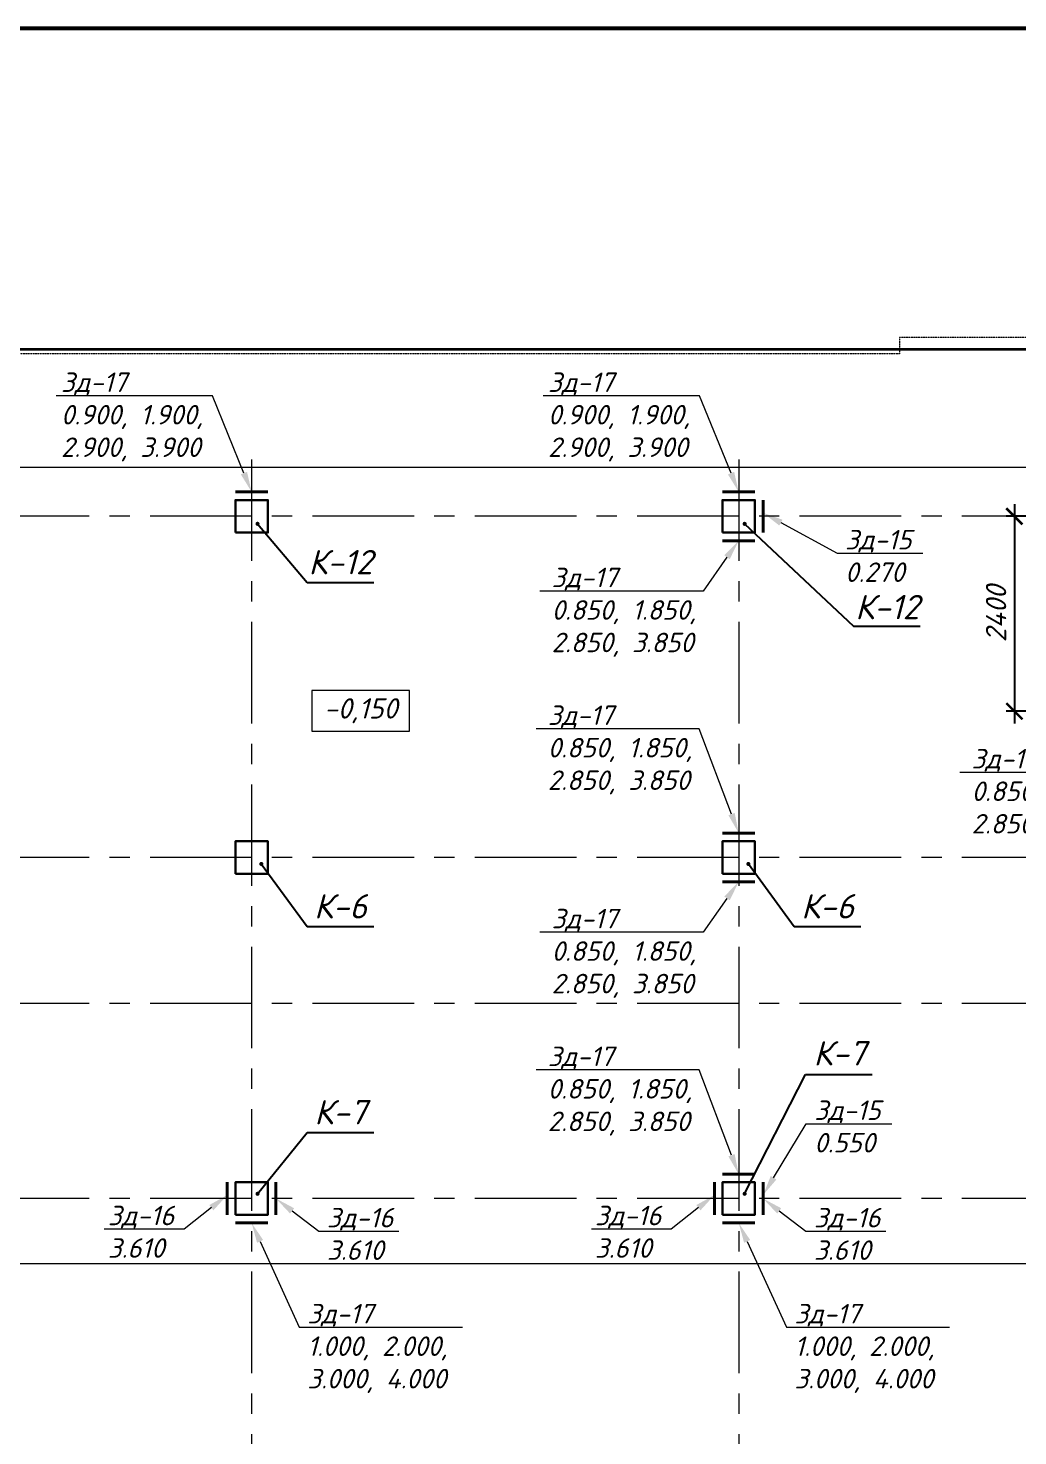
# Model space of a CAD drawing. Header units: millimetres. Extents: x -14920 to 775780, y -118968 to -4590.
# Drawn here: x 43397 to 55588, y -21921 to -4590 of the extents above; entities that cross this region are included whole.
import ezdxf
from ezdxf import colors
from ezdxf.entities.mleader import LeaderData, LeaderLine
from ezdxf.enums import TextEntityAlignment as Align
from ezdxf.math import Vec2, Vec3

# ---------------------------------------------------------------- set-up
doc = ezdxf.new("R2010")
doc.units = ezdxf.units.MM
doc.header["$PDMODE"] = 35
doc.linetypes.add('CENTERX2', pattern=[4, 2.5, -0.5, 0.5, -0.5])
doc.linetypes.add('HIDDEN2', pattern=[4.7625, 3.175, -1.5875])
doc.layers.get('Defpoints').update_dxf_attribs({"color": 1, "lineweight": 0})
for name, color, linetype, lineweight in [('#Закл выноски и размеры', 7, 'Continuous', 13), ('#Закладные', 10, 'Continuous', 40), ('k_ Арм. Каркасы', 1, 'Continuous', 35), ('k_ Выноски', 7, 'Continuous', 13), ('k_ Осевая', 8, 'CENTERX2', 9), ('k_ Отметки', 251, 'Continuous', 13), ('k_ Позиции', 1, 'Continuous', 13), ('Колонна', 84, 'Continuous', 30), ('Линия пунктир', 190, 'HIDDEN2', 9), ('Линия Тонкая', 86, 'Continuous', 9)]:
    doc.layers.add(name, color=color, linetype=linetype, lineweight=lineweight)
doc.styles.get("Standard").update_dxf_attribs({"font": 'isocpeur.ttf'})
doc.styles.add('STEP PR', font='isocpeui.ttf')
doc.dimstyles.get("Standard").update_dxf_attribs({"dimtxt": 0.18, "dimasz": 0.18, "dimexe": 0.18, "dimexo": 0.0625, "dimgap": 0.09, "dimtad": 0, "dimtih": 1, "dimtoh": 1, "dimdec": 4, "dimzin": 0, "dimdsep": 46, "dimtxsty": 'Standard', "dimcen": 0.09, "dimadec": 0, "dimazin": 0, "dimtfac": 1, "dimtdec": 4, "dimtofl": 0, "dimtmove": 0, "dimatfit": 3, "dimfxl": 1, "dimtolj": 1, "dimtzin": 0, "dimarcsym": 0})
doc.dimstyles.new('STEP PR', dxfattribs={"dimscale": 100, "dimtxt": 2.5, "dimasz": 2, "dimexe": 1, "dimexo": 2, "dimgap": 1, "dimtad": 1, "dimdec": 4, "dimlfac": -1, "dimtxsty": 'STEP PR', "dimblk": 'ARCHTICK', "dimcen": 2, "dimdle": 1.5, "dimclrt": 1, "dimadec": 0, "dimazin": 0, "dimtfac": 1, "dimtdec": 4, "dimtmove": 1, "dimatfit": 3, "dimldrblk": 'DOTSMALL', "dimfxl": 1, "dimtolj": 1, "dimtzin": 0, "dimarcsym": 0})

# ---------------------------------------------------------------- blocks, each defined once
blk = doc.blocks.new('*U2241')
at = {"layer": 'k_ Осевая', "ltscale": 500}
for points in [[(46150, 15100), (46150, -3900)], [(52150, 15100), (52150, -3900)], [(72150, 14400), (23500, 14400)], [(72150, 10200), (39900, 10200)], [(72150, 8400), (33900, 8400)], [(72150, 6000), (-4500, 6000)]]:
    blk.add_lwpolyline(points, dxfattribs=at)
blk = doc.blocks.new('*U2186')
blk.add_lwpolyline([(-200, -200), (200, -200), (200, 200), (-200, 200)], close=True)
blk = doc.blocks.new('*U2359')
for p in [(46150, 14400), (52150, 14400), (46150, 10200), (52150, 10200), (46150, 6000), (52150, 6000)]:
    blk.add_blockref('*U2186', p)
blk = doc.blocks.new('_ArchTick')
at = {"color": 0, "linetype": 'ByBlock', "const_width": 0.15}
blk.add_lwpolyline([(-0.5, -0.5), (0.5, 0.5)], dxfattribs=at)
blk = doc.blocks.new('*D2172')
at = {"layer": '#Закл выноски и размеры', "color": 0, "lineweight": -2, "transparency": 16777216}
for p, q in [((55545, -10450), (55545, -13150)), ((57750, -10600), (55445, -10600)), ((57770, -13000), (55445, -13000))]:
    blk.add_line(p, q, dxfattribs=at)
at = {"layer": 'Defpoints', "color": 0, "transparency": 16777216}
for p in [(57950, -10600), (55545, -13000), (57970, -13000)]:
    blk.add_point(p, dxfattribs=at)
at = {"layer": '#Закл выноски и размеры', "color": 0, "lineweight": -2, "transparency": 16777216, "xscale": 200, "yscale": 200, "zscale": 200}
for p, rotation in [((55545, -10600), 90), ((55545, -13000), 270)]:
    blk.add_blockref('_ArchTick', p, dxfattribs=dict(at, rotation=rotation))
at = {"layer": '#Закл выноски и размеры', "color": 1, "transparency": 16777216, "insert": (55320, -11800), "char_height": 250, "attachment_point": 5, "rotation": 90, "style": 'STEP PR'}
blk.add_mtext('\\A1;2400', dxfattribs=at)
blk = doc.blocks.new('_DotSmall')
at = {"color": 0, "linetype": 'ByBlock', "const_width": 0.5}
blk.add_lwpolyline([(-0.0625, 0, 1), (0.0625, 0, 1)], format="xyb", close=True, dxfattribs=at)
blk = doc.blocks.new('REINFORCED_CONCRETE')

msp = doc.modelspace()

# ---------------------------------------------------------------- linework, layer by layer
at = {"layer": '#Закл выноски и размеры', "color": 3, "lineweight": 53}
msp.add_lwpolyline([(-13310.32841, -4589.58305), (113120.39807, -4589.58305), (113120.39807, -95368.08044), (-13310.32841, -95368.08044)], close=True, dxfattribs=at)
at = {"layer": '#Закладные'}
for points in [[(45950, -10300), (46350, -10300)], [(51950, -10300), (52350, -10300)], [(51950, -10900), (52350, -10900)], [(51950, -14500), (52350, -14500)], [(51950, -15100), (52350, -15100)], [(51950, -18700), (52350, -18700)], [(45950, -19300), (46350, -19300)], [(51950, -19300), (52350, -19300)]]:
    msp.add_lwpolyline(points, dxfattribs=at)
at = {"layer": '#Закладные', "color": 5}
for points in [[(52450, -10400), (52450, -10800)], [(45850, -18800), (45850, -19200)], [(46450, -18800), (46450, -19200)], [(51850, -18800), (51850, -19200)], [(52450, -18800), (52450, -19200)]]:
    msp.add_lwpolyline(points, dxfattribs=at)
at = {"layer": 'k_ Арм. Каркасы'}
msp.add_lwpolyline([(-14920, -17207.72487), (-14920, -12970), (-3100, -11300), (14900, -11000), (22500, -8540), (68500, -8540), (74340, -10100)], dxfattribs=at)
at = {"layer": 'k_ Отметки'}
msp.add_lwpolyline([(46893.26325, -13244.2336), (48093.26325, -13244.2336), (48093.26325, -12744.2336), (46893.26325, -12744.2336)], close=True, dxfattribs=at)
at = {"layer": 'Линия пунктир'}
msp.add_lwpolyline([(68130, -8260), (62130, -8260), (62130, -8400), (54130, -8400), (54130, -8600), (36130, -8600), (36130, -8680), (22690, -8680), (15040, -11130), (-740, -11380)], dxfattribs=at)
at = {"layer": 'Линия Тонкая'}
msp.add_lwpolyline([(61050, -19800), (61050, -25600), (68250, -25600), (68250, -10000), (30390, -10000), (30390, -19800)], close=True, dxfattribs=at)

# ---------------------------------------------------------------- block references
at = {"layer": '#Закл выноски и размеры'}
msp.add_blockref('*U2241', (0, -25000), dxfattribs=at)
at = {"layer": 'k_ Позиции'}
ref = msp.add_blockref('REINFORCED_CONCRETE', (47244.25958, -11414.22775), dxfattribs=dict(at, xscale=100, yscale=100, zscale=100))
ref.add_attrib('POSITION', 'К-12', dxfattribs={"layer": '0', "color": 0, "linetype": 'ByBlock', "height": 300, "style": 'STEP PR', "flags": 2}).set_placement((47244.25958, -11314.22775), align=Align.CENTER)
ref = msp.add_blockref('REINFORCED_CONCRETE', (53979.68875, -11967.13205), dxfattribs=dict(at, xscale=100, yscale=100, zscale=100))
ref.add_attrib('POSITION', 'К-12', dxfattribs={"layer": '0', "color": 0, "linetype": 'ByBlock', "height": 300, "style": 'STEP PR', "flags": 2}).set_placement((53979.68875, -11867.13205), align=Align.CENTER)
ref = msp.add_blockref('REINFORCED_CONCRETE', (47244.25958, -15651.43693), dxfattribs=dict(at, xscale=100, yscale=100, zscale=100))
ref.add_attrib('POSITION', 'К-6', dxfattribs={"layer": '0', "color": 0, "linetype": 'ByBlock', "height": 300, "style": 'STEP PR', "flags": 2}).set_placement((47244.25958, -15551.43693), align=Align.CENTER)
ref = msp.add_blockref('REINFORCED_CONCRETE', (53244.25958, -15651.43693), dxfattribs=dict(at, xscale=100, yscale=100, zscale=100))
ref.add_attrib('POSITION', 'К-6', dxfattribs={"layer": '0', "color": 0, "linetype": 'ByBlock', "height": 300, "style": 'STEP PR', "flags": 2}).set_placement((53244.25958, -15551.43693), align=Align.CENTER)
ref = msp.add_blockref('REINFORCED_CONCRETE', (53393.22247, -17460.78209), dxfattribs=dict(at, xscale=100, yscale=100, zscale=100))
ref.add_attrib('POSITION', 'К-7', dxfattribs={"layer": '0', "color": 0, "linetype": 'ByBlock', "height": 300, "style": 'STEP PR', "flags": 2}).set_placement((53393.22247, -17360.78209), align=Align.CENTER)
ref = msp.add_blockref('REINFORCED_CONCRETE', (47244.25958, -18185.77225), dxfattribs=dict(at, xscale=100, yscale=100, zscale=100))
ref.add_attrib('POSITION', 'К-7', dxfattribs={"layer": '0', "color": 0, "linetype": 'ByBlock', "height": 300, "style": 'STEP PR', "flags": 2}).set_placement((47244.25958, -18085.77225), align=Align.CENTER)
at = {"layer": 'Колонна'}
msp.add_blockref('*U2359', (0, -25000), dxfattribs=at)

# ---------------------------------------------------------------- texts
at = {"layer": 'k_ Отметки', "insert": (47493.26325, -12994.2336), "char_height": 250, "width": 1200, "attachment_point": 5, "style": 'STEP PR'}
msp.add_mtext('-0,150', dxfattribs=at)

# ---------------------------------------------------------------- dimensions: what is measured, and where the dimension line sits
at = {"layer": '#Закл выноски и размеры'}
dim = msp.add_linear_dim(base=(55545.32226, -13000), p1=(57950, -10600), p2=(57970, -13000), angle=90, dimstyle='STEP PR', dxfattribs=at)
dim.commit()
dim.dimension.update_dxf_attribs({"geometry": '*D2172', "text_midpoint": (55320.32226, -11800)})

# ---------------------------------------------------------------- leaders
ml = msp.add_multileader_mtext('Standard', dxfattribs=at)
ml.set_content('Зд-17\\P0.900, 1.900,\\P2.900, 3.900', color=256, style='STEP PR')
ml.set_leader_properties(color=256, linetype='ByLayer', lineweight=-1)
ml.build(insert=Vec2(0, 0))
ml.multileader.update_dxf_attribs({"text_left_attachment_type": 6, "text_right_attachment_type": 6, "dogleg_length": 0, "arrow_head_size": 250})
ctx = ml.context
ctx.base_point, ctx.char_height, ctx.arrow_head_size, ctx.landing_gap_size, ctx.plane_origin = Vec3(43701.31586, -9116.94665), 240, 250, 100, Vec3(55138.15801, -15142.87258)
ctx.left_attachment, ctx.right_attachment = 6, 6
notes = []
notes.append((ctx, [(1, (1, 1, 0), (45666.22496, -9116.94665), (-1, 0), 0, [(0, [(46150, -10300)], 0, [])])]))
ctx.mtext.insert, ctx.mtext.rotation, ctx.mtext.width, ctx.mtext.defined_height, ctx.mtext.flow_direction = Vec3(43801.31586, -8828.94665), 6.2831853072, 1806.1469698, 1007.64079, 5
ml = msp.add_multileader_mtext('Standard', dxfattribs=at)
ml.set_content('Зд-17\\P0.900, 1.900,\\P2.900, 3.900', color=256, style='STEP PR')
ml.set_leader_properties(color=256, linetype='ByLayer', lineweight=-1)
ml.build(insert=Vec2(0, 0))
ml.multileader.update_dxf_attribs({"text_left_attachment_type": 6, "text_right_attachment_type": 6, "dogleg_length": 0, "arrow_head_size": 250})
ctx = ml.context
ctx.base_point, ctx.char_height, ctx.arrow_head_size, ctx.landing_gap_size, ctx.plane_origin = Vec3(49701.31586, -9116.94665), 240, 250, 100, Vec3(61138.15801, -15142.87258)
ctx.left_attachment, ctx.right_attachment = 6, 6
notes.append((ctx, [(1, (1, 1, 0), (51666.22496, -9116.94665), (-1, 0), 0, [(0, [(52150, -10300)], 0, [])])]))
ctx.mtext.insert, ctx.mtext.rotation, ctx.mtext.width, ctx.mtext.defined_height, ctx.mtext.flow_direction = Vec3(49801.31586, -8828.94665), 6.2831853072, 1806.1469698, 1007.64079, 5
at = {"layer": '#Закл выноски и размеры', "color": 5}
ml = msp.add_multileader_mtext('Standard', dxfattribs=at)
ml.set_content('Зд-15 \\P0.270', color=5, style='STEP PR')
ml.set_leader_properties(color=256, linetype='ByLayer', lineweight=-1)
ml.build(insert=Vec2(0, 0))
ml.multileader.update_dxf_attribs({"text_left_attachment_type": 6, "text_right_attachment_type": 6, "dogleg_length": 0, "arrow_head_size": 250})
ctx = ml.context
ctx.base_point, ctx.char_height, ctx.arrow_head_size, ctx.landing_gap_size, ctx.plane_origin = Vec3(53360.7137, -11055.64442), 240, 250, 100, Vec3(69679.54958, -17292.49537)
ctx.left_attachment, ctx.right_attachment = 6, 6
notes.append((ctx, [(0, (1, 1, 0), (53360.7137, -11055.64442), (1, 0), 0, [(1, [(52450, -10557.37803)], 0, [])])]))
ctx.mtext.insert, ctx.mtext.rotation, ctx.mtext.width, ctx.mtext.defined_height, ctx.mtext.flow_direction = Vec3(53460.7137, -10767.64442), 6.2831853072, 1973.9242303, 1630.07263, 5
at = {"layer": '#Закл выноски и размеры'}
ml = msp.add_multileader_mtext('Standard', dxfattribs=at)
ml.set_content('Зд-17\\P0.850, 1.850,\\P2.850, 3.850', color=256, style='STEP PR')
ml.set_leader_properties(color=256, linetype='ByLayer', lineweight=-1)
ml.build(insert=Vec2(0, 0))
ml.multileader.update_dxf_attribs({"text_left_attachment_type": 6, "text_right_attachment_type": 6, "dogleg_length": 0, "arrow_head_size": 250})
ctx = ml.context
ctx.base_point, ctx.char_height, ctx.arrow_head_size, ctx.landing_gap_size, ctx.plane_origin = Vec3(49745.16856, -11520.86639), 240, 250, 100, Vec3(68040.80891, -19558.93401)
ctx.left_attachment, ctx.right_attachment = 6, 6
notes.append((ctx, [(1, (1, 1, 0), (51710.07765, -11520.86639), (-1, 0), 0, [(0, [(52150, -10900)], 0, [])])]))
ctx.mtext.insert, ctx.mtext.rotation, ctx.mtext.width, ctx.mtext.flow_direction = Vec3(49845.16856, -11232.86639), 6.2831853072, 2679.7530317, 5
ml = msp.add_multileader_mtext('Standard', dxfattribs=at)
ml.set_content('Зд-17\\P0.850, 1.850,\\P2.850, 3.850', color=256, style='STEP PR')
ml.set_leader_properties(color=256, linetype='ByLayer', lineweight=-1)
ml.build(insert=Vec2(0, 0))
ml.multileader.update_dxf_attribs({"text_left_attachment_type": 6, "text_right_attachment_type": 6, "dogleg_length": 0, "arrow_head_size": 250})
ctx = ml.context
ctx.base_point, ctx.char_height, ctx.arrow_head_size, ctx.landing_gap_size, ctx.plane_origin = Vec3(49698.02958, -13216.92226), 240, 250, 100, Vec3(67993.66994, -21254.98987)
ctx.left_attachment, ctx.right_attachment = 6, 6
notes.append((ctx, [(1, (1, 1, 0), (51662.93867, -13216.92226), (-1, 0), 0, [(0, [(52150, -14500)], 0, [])])]))
ctx.mtext.insert, ctx.mtext.rotation, ctx.mtext.width, ctx.mtext.flow_direction = Vec3(49798.02958, -12928.92226), 6.2831853072, 2679.7530317, 5
ml = msp.add_multileader_mtext('Standard', dxfattribs=at)
ml.set_content('Зд-18\\P0.850, 1.850,\\P2.850, 3.850', color=256, style='STEP PR')
ml.set_leader_properties(color=256, linetype='ByLayer', lineweight=-1)
ml.build(insert=Vec2(0, 0))
ml.multileader.update_dxf_attribs({"text_left_attachment_type": 6, "text_right_attachment_type": 6, "dogleg_length": 0, "arrow_head_size": 250})
ctx = ml.context
ctx.base_point, ctx.char_height, ctx.arrow_head_size, ctx.landing_gap_size, ctx.plane_origin = Vec3(54917.93749, -13752.85389), 240, 250, 100, Vec3(72995.9985, -21500.45934)
ctx.left_attachment, ctx.right_attachment = 6, 6
notes.append((ctx, [(1, (1, 1, 0), (56882.84658, -13752.85389), (-1, 0), 0, [(0, [(57970, -13000)], 0, [])])]))
ctx.mtext.insert, ctx.mtext.rotation, ctx.mtext.width, ctx.mtext.defined_height, ctx.mtext.flow_direction = Vec3(55017.93749, -13464.85389), 6.2831853072, 2348.736883, 1050.19129, 5
ml = msp.add_multileader_mtext('Standard', dxfattribs=at)
ml.set_content('Зд-17\\P0.850, 1.850,\\P2.850, 3.850', color=256, style='STEP PR')
ml.set_leader_properties(color=256, linetype='ByLayer', lineweight=-1)
ml.build(insert=Vec2(0, 0))
ml.multileader.update_dxf_attribs({"text_left_attachment_type": 6, "text_right_attachment_type": 6, "dogleg_length": 0, "arrow_head_size": 250})
ctx = ml.context
ctx.base_point, ctx.char_height, ctx.arrow_head_size, ctx.landing_gap_size, ctx.plane_origin = Vec3(49745.16856, -15720.86639), 240, 250, 100, Vec3(68040.80891, -23758.93401)
ctx.left_attachment, ctx.right_attachment = 6, 6
notes.append((ctx, [(1, (1, 1, 0), (51710.07765, -15720.86639), (-1, 0), 0, [(0, [(52150, -15100)], 0, [])])]))
ctx.mtext.insert, ctx.mtext.rotation, ctx.mtext.width, ctx.mtext.flow_direction = Vec3(49845.16856, -15432.86639), 6.2831853072, 2679.7530317, 5
ml = msp.add_multileader_mtext('Standard', dxfattribs=at)
ml.set_content('Зд-17\\P0.850, 1.850,\\P2.850, 3.850', color=256, style='STEP PR')
ml.set_leader_properties(color=256, linetype='ByLayer', lineweight=-1)
ml.build(insert=Vec2(0, 0))
ml.multileader.update_dxf_attribs({"text_left_attachment_type": 6, "text_right_attachment_type": 6, "dogleg_length": 0, "arrow_head_size": 250})
ctx = ml.context
ctx.base_point, ctx.char_height, ctx.arrow_head_size, ctx.landing_gap_size, ctx.plane_origin = Vec3(49698.02958, -17416.92226), 240, 250, 100, Vec3(67993.66994, -25454.98987)
ctx.left_attachment, ctx.right_attachment = 6, 6
notes.append((ctx, [(1, (1, 1, 0), (51662.93867, -17416.92226), (-1, 0), 0, [(0, [(52150, -18700)], 0, [])])]))
ctx.mtext.insert, ctx.mtext.rotation, ctx.mtext.width, ctx.mtext.flow_direction = Vec3(49798.02958, -17128.92226), 6.2831853072, 2679.7530317, 5
at = {"layer": '#Закл выноски и размеры', "color": 5}
ml = msp.add_multileader_mtext('Standard', dxfattribs=at)
ml.set_content('Зд-15 \\P0.550', color=5, style='STEP PR')
ml.set_leader_properties(color=256, linetype='ByLayer', lineweight=-1)
ml.build(insert=Vec2(0, 0))
ml.multileader.update_dxf_attribs({"text_left_attachment_type": 6, "text_right_attachment_type": 6, "dogleg_length": 0, "arrow_head_size": 250})
ctx = ml.context
ctx.base_point, ctx.char_height, ctx.arrow_head_size, ctx.landing_gap_size, ctx.plane_origin = Vec3(52979.98409, -18080.21366), 240, 250, 100, Vec3(69679.54958, -25692.49537)
ctx.left_attachment, ctx.right_attachment = 6, 6
notes.append((ctx, [(0, (1, 1, 0), (52979.98409, -18080.21366), (1, 0), 0, [(1, [(52450, -18957.37803)], 0, [])])]))
ctx.mtext.insert, ctx.mtext.rotation, ctx.mtext.width, ctx.mtext.defined_height, ctx.mtext.flow_direction = Vec3(53079.98409, -17792.21366), 6.2831853072, 1973.9242303, 1630.07263, 5
ml = msp.add_multileader_mtext('Standard', dxfattribs=at)
ml.set_content('Зд-16\\P3.610', color=5, style='STEP PR')
ml.set_leader_properties(color=256, linetype='ByLayer', lineweight=-1)
ml.build(insert=Vec2(0, 0))
ml.multileader.update_dxf_attribs({"text_left_attachment_type": 6, "text_right_attachment_type": 6, "dogleg_length": 0, "arrow_head_size": 250})
ctx = ml.context
ctx.base_point, ctx.char_height, ctx.arrow_head_size, ctx.landing_gap_size, ctx.plane_origin = Vec3(44278.74231, -19376.67298), 240, 250, 100, Vec3(60598.6324, -27440.23562)
ctx.left_attachment, ctx.right_attachment = 6, 6
notes.append((ctx, [(1, (1, 1, 0), (45318.01504, -19376.67298), (-1, 0), 0, [(1, [(45850, -18957.12881)], 0, [])])]))
ctx.mtext.insert, ctx.mtext.rotation, ctx.mtext.width, ctx.mtext.defined_height, ctx.mtext.flow_direction = Vec3(44378.74231, -19088.67298), 6.2831853072, 1973.9242303, 722.06146, 5
ml = msp.add_multileader_mtext('Standard', dxfattribs=at)
ml.set_content('Зд-16\\P3.610', color=5, style='STEP PR')
ml.set_leader_properties(color=256, linetype='ByLayer', lineweight=-1)
ml.build(insert=Vec2(0, 0))
ml.multileader.update_dxf_attribs({"text_left_attachment_type": 6, "text_right_attachment_type": 6, "dogleg_length": 0, "arrow_head_size": 250})
ctx = ml.context
ctx.base_point, ctx.char_height, ctx.arrow_head_size, ctx.landing_gap_size, ctx.plane_origin = Vec3(46977.88007, -19402.94963), 240, 250, 100, Vec3(63627.33266, -27483.10681)
ctx.left_attachment, ctx.right_attachment = 6, 6
notes.append((ctx, [(0, (1, 1, 0), (46977.88007, -19402.94963), (1, 0), 0, [(1, [(46450, -19000)], 0, [])])]))
ctx.mtext.insert, ctx.mtext.rotation, ctx.mtext.width, ctx.mtext.defined_height, ctx.mtext.flow_direction = Vec3(47077.88007, -19114.94963), 6.2831853072, 1973.9242303, 1630.07263, 5
ml = msp.add_multileader_mtext('Standard', dxfattribs=at)
ml.set_content('Зд-16\\P3.610', color=5, style='STEP PR')
ml.set_leader_properties(color=256, linetype='ByLayer', lineweight=-1)
ml.build(insert=Vec2(0, 0))
ml.multileader.update_dxf_attribs({"text_left_attachment_type": 6, "text_right_attachment_type": 6, "dogleg_length": 0, "arrow_head_size": 250})
ctx = ml.context
ctx.base_point, ctx.char_height, ctx.arrow_head_size, ctx.landing_gap_size, ctx.plane_origin = Vec3(50278.74231, -19376.67298), 240, 250, 100, Vec3(66598.6324, -27440.23562)
ctx.left_attachment, ctx.right_attachment = 6, 6
notes.append((ctx, [(1, (1, 1, 0), (51318.01504, -19376.67298), (-1, 0), 0, [(1, [(51850, -18957.12881)], 0, [])])]))
ctx.mtext.insert, ctx.mtext.rotation, ctx.mtext.width, ctx.mtext.defined_height, ctx.mtext.flow_direction = Vec3(50378.74231, -19088.67298), 6.2831853072, 1973.9242303, 722.06146, 5
ml = msp.add_multileader_mtext('Standard', dxfattribs=at)
ml.set_content('Зд-16\\P3.610', color=5, style='STEP PR')
ml.set_leader_properties(color=256, linetype='ByLayer', lineweight=-1)
ml.build(insert=Vec2(0, 0))
ml.multileader.update_dxf_attribs({"text_left_attachment_type": 6, "text_right_attachment_type": 6, "dogleg_length": 0, "arrow_head_size": 250})
ctx = ml.context
ctx.base_point, ctx.char_height, ctx.arrow_head_size, ctx.landing_gap_size, ctx.plane_origin = Vec3(52977.88007, -19402.94963), 240, 250, 100, Vec3(69627.33266, -27483.10681)
ctx.left_attachment, ctx.right_attachment = 6, 6
notes.append((ctx, [(0, (1, 1, 0), (52977.88007, -19402.94963), (1, 0), 0, [(1, [(52450, -19000)], 0, [])])]))
ctx.mtext.insert, ctx.mtext.rotation, ctx.mtext.width, ctx.mtext.defined_height, ctx.mtext.flow_direction = Vec3(53077.88007, -19114.94963), 6.2831853072, 1973.9242303, 1630.07263, 5
at = {"layer": '#Закл выноски и размеры'}
ml = msp.add_multileader_mtext('Standard', dxfattribs=at)
ml.set_content('Зд-17\\P1.000, 2.000,\\P3.000, 4.000', color=256, style='STEP PR')
ml.set_leader_properties(color=256, linetype='ByLayer', lineweight=-1)
ml.build(insert=Vec2(0, 0))
ml.multileader.update_dxf_attribs({"text_left_attachment_type": 6, "text_right_attachment_type": 6, "dogleg_length": 0, "arrow_head_size": 250})
ctx = ml.context
ctx.base_point, ctx.char_height, ctx.arrow_head_size, ctx.landing_gap_size, ctx.plane_origin = Vec3(46736.54796, -20585.28305), 240, 250, 100, Vec3(63273.02469, -27976.09266)
ctx.left_attachment, ctx.right_attachment = 6, 6
notes.append((ctx, [(0, (1, 1, 0), (46736.54796, -20585.28305), (1, 0), 0, [(1, [(46150, -19300)], 0, [])])]))
ctx.mtext.insert, ctx.mtext.rotation, ctx.mtext.width, ctx.mtext.defined_height, ctx.mtext.flow_direction = Vec3(46836.54796, -20297.28305), 6.2831853072, 1973.9242303, 1630.07263, 5
ml = msp.add_multileader_mtext('Standard', dxfattribs=at)
ml.set_content('Зд-17\\P1.000, 2.000,\\P3.000, 4.000', color=256, style='STEP PR')
ml.set_leader_properties(color=256, linetype='ByLayer', lineweight=-1)
ml.build(insert=Vec2(0, 0))
ml.multileader.update_dxf_attribs({"text_left_attachment_type": 6, "text_right_attachment_type": 6, "dogleg_length": 0, "arrow_head_size": 250})
ctx = ml.context
ctx.base_point, ctx.char_height, ctx.arrow_head_size, ctx.landing_gap_size, ctx.plane_origin = Vec3(52736.54796, -20585.28305), 240, 250, 100, Vec3(69273.02469, -27976.09266)
ctx.left_attachment, ctx.right_attachment = 6, 6
notes.append((ctx, [(0, (1, 1, 0), (52736.54796, -20585.28305), (1, 0), 0, [(1, [(52150, -19300)], 0, [])])]))
ctx.mtext.insert, ctx.mtext.rotation, ctx.mtext.width, ctx.mtext.defined_height, ctx.mtext.flow_direction = Vec3(52836.54796, -20297.28305), 6.2831853072, 1973.9242303, 1630.07263, 5
at = {"layer": 'k_ Выноски', "ltscale": 100}
for points in [[(46222.6867, -10692.37223), (46834.83162, -11414.22775), (47653.68753, -11414.22775)], [(52222.6867, -10692.37223), (53564.28301, -11952.98365), (54383.13893, -11952.98365)], [(46269.22835, -14880.42147), (46834.83162, -15651.43693), (47653.68753, -15651.43693)], [(52269.22835, -14880.42147), (52834.83162, -15651.43693), (53653.68753, -15651.43693)], [(52222.6867, -18941.49187), (52973.8236, -17472.23841), (53792.67951, -17472.23841)], [(46222.6867, -18941.49187), (46834.83162, -18185.77225), (47653.68753, -18185.77225)]]:
    msp.add_leader(points, dimstyle='Standard', override={"dimscale": 100, "dimtxt": 2.5, "dimasz": 2, "dimexe": 1, "dimexo": 2, "dimgap": 0.7, "dimtih": 0, "dimtoh": 0, "dimlfac": -1, "dimzin": 8, "dimcen": 2, "dimdle": 1, "dimclrt": 1, "dimadec": 4, "dimtmove": 1, "dimldrblk": 'DotSmall', "dimfxl": 100}, dxfattribs=at)
for ctx, leaders in notes:
    for number, flags, end, landing, length, lines in leaders:
        leader = LeaderData()
        leader.index, (leader.has_last_leader_line, leader.has_dogleg_vector, leader.attachment_direction) = number, flags
        leader.last_leader_point, leader.dogleg_vector, leader.dogleg_length = Vec3(end), Vec3(landing), length
        for number, points, colour, breaks in lines:
            line = LeaderLine()
            line.index, line.vertices, line.color, line.breaks = number, Vec3.list(points), colors.encode_raw_color(colour), breaks
            leader.lines.append(line)
        ctx.leaders.append(leader)

doc.saveas('drawing.dxf')
